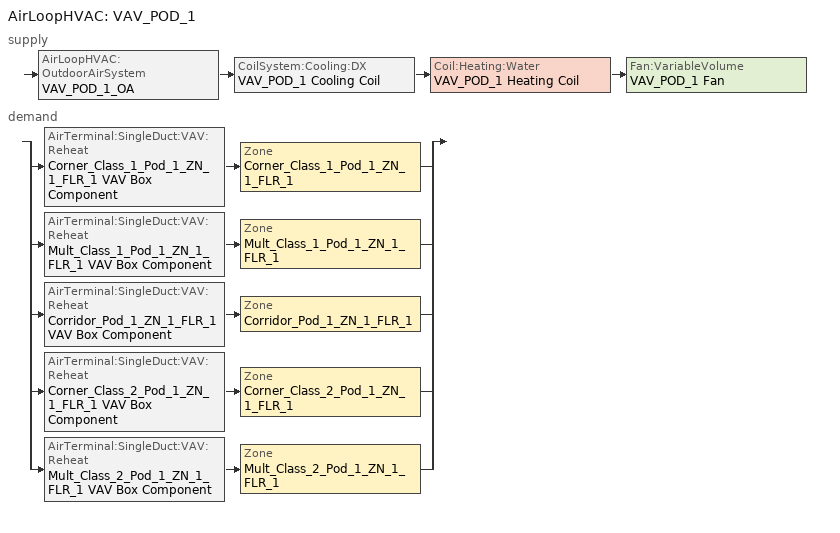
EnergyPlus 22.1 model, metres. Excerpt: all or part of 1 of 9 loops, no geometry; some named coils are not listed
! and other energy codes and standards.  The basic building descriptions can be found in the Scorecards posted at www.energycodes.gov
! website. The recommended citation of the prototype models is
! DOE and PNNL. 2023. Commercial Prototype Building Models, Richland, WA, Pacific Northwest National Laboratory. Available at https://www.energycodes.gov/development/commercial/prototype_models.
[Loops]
AirLoopHVAC 'VAV_POD_1'
 supply: AirLoopHVAC:OutdoorAirSystem 'VAV_POD_1_OA' > CoilSystem:Cooling:DX 'VAV_POD_1 Cooling Coil' > Coil:Heating:Water 'VAV_POD_1 Heating Coil' > Fan:VariableVolume 'VAV_POD_1 Fan'
 demand: split
  | AirTerminal:SingleDuct:VAV:Reheat 'Corner_Class_1_Pod_1_ZN_1_FLR_1 VAV Box Component' > Zone 'Corner_Class_1_Pod_1_ZN_1_FLR_1'
  | AirTerminal:SingleDuct:VAV:Reheat 'Mult_Class_1_Pod_1_ZN_1_FLR_1 VAV Box Component' > Zone 'Mult_Class_1_Pod_1_ZN_1_FLR_1'
  | AirTerminal:SingleDuct:VAV:Reheat 'Corridor_Pod_1_ZN_1_FLR_1 VAV Box Component' > Zone 'Corridor_Pod_1_ZN_1_FLR_1'
  | AirTerminal:SingleDuct:VAV:Reheat 'Corner_Class_2_Pod_1_ZN_1_FLR_1 VAV Box Component' > Zone 'Corner_Class_2_Pod_1_ZN_1_FLR_1'
  | AirTerminal:SingleDuct:VAV:Reheat 'Mult_Class_2_Pod_1_ZN_1_FLR_1 VAV Box Component' > Zone 'Mult_Class_2_Pod_1_ZN_1_FLR_1'
[EnergyManagementSystem:Sensor]
Name | Output:Variable or Output:Meter Index Key | Output:Variable or Output:Meter
cCL1_Pod_1_ZN_1_FLR_1_LSr | Corner_Class_1_Pod_1_ZN_1_FLR_1 | Zone Lights Electricity Rate
cCL1_Pod_1_ZN_1_FLR_1_OSr; cPOD1_ZN_1_FLR_1_OSr; cPOD2_ZN_1_FLR_1_OSr; cPOD3_ZN_1_FLR_1_OSr; Main_Corridor_ZN_1_FLR_1_OSr; Lobby_ZN_1_FLR_1_OSr; Mech_ZN_1_FLR_1_OSr; Bath_ZN_1_FLR_1_OSr | Corner_Class_1_Pod_1_ZN_1_FLR_1 | People Occupant Count
mCl1_Pod_1_ZN_1_FLR_1_LSr | Mult_Class_1_Pod_1_ZN_1_FLR_1 | Zone Lights Electricity Rate
mCl1_Pod_1_ZN_1_FLR_1_OSr | Mult_Class_1_Pod_1_ZN_1_FLR_1 | People Occupant Count
cPOD1_ZN_1_FLR_1_LSr | Corridor_Pod_1_ZN_1_FLR_1 | Zone Lights Electricity Rate
cCL2_Pod_1_ZN_1_FLR_1_LSr | Corner_Class_2_Pod_1_ZN_1_FLR_1 | Zone Lights Electricity Rate
cCL2_Pod_1_ZN_1_FLR_1_OSr | Corner_Class_2_Pod_1_ZN_1_FLR_1 | People Occupant Count
mCl2_Pod_1_ZN_1_FLR_1_LSr | Mult_Class_2_Pod_1_ZN_1_FLR_1 | Zone Lights Electricity Rate
mCl2_Pod_1_ZN_1_FLR_1_OSr | Mult_Class_2_Pod_1_ZN_1_FLR_1 | People Occupant Count
vav_pod_1_OA_VRP | VAV_POD_1 | Air System Outdoor Air Mechanical Ventilation Requested Mass Flow Rate
vav_pod_1_OA | VAV_POD_1 | Air System Outdoor Air Mass Flow Rate
vav_pod_1_SUPPLY_FLOW | VAV_POD_1_OA-VAV_POD_1_CoolCNode | System Node Standard Density Volume Flow Rate
[EnergyManagementSystem:ProgramCallingManager]
vav_pod_2_MAX_OA_FRAC_Prog_Manager: AfterPredictorAfterHVACManagers; vav_pod_2_MAX_OA_FRAC
vav_pod_3_MAX_OA_FRAC_Prog_Manager: AfterPredictorAfterHVACManagers; vav_pod_3_MAX_OA_FRAC
vav_other_MAX_OA_FRAC_Prog_Manager: AfterPredictorAfterHVACManagers; vav_other_MAX_OA_FRAC
OA_BASED_OPTIMUM_START_EMS_Program Manager: BeginTimestepBeforePredictor; OA_BASED_OPTIMUM_START_EMS_Program
BoilerParManager: BeginNewEnvironment; SetBoilerPar
BoilerCurveManager: InsideHVACSystemIterationLoop; SetBoilerCurve
[EnergyManagementSystem:OutputVariable]
Wired_LTG: EMS Variable=Wired_LTG; Type of Data in Variable=Summed; Update Frequency=ZoneTimeStep
[ElectricLoadCenter:Transformer]
Transformer 1: Availability Schedule=Always_On; Transformer Usage=PowerInFromGrid; Rated Capacity {VA}=112500; Phase=3; Conductor Material=Aluminum; Full Load Temperature Rise {C}=150; Fraction of Eddy Current Losses=0.1; Performance Input Method=NominalEfficiency; Nameplate Efficiency=0.987; Per Unit Load for Nameplate Efficiency=0.35; Reference Temperature for Nameplate Efficiency {C}=75; Consider Transformer Loss for Utility Cost=Yes; Meter 1=Wired_LTG_Electricity; Meter 2=InteriorEquipment:Electricity
[EnergyManagementSystem:InternalVariable] Internal Data Type=Zone Floor Area
Name | Internal Data Index Key
cCL1_Pod_1_ZN_1_FLR_1_Area | Corner_Class_1_Pod_1_ZN_1_FLR_1
mCl1_Pod_1_ZN_1_FLR_1_Area | Mult_Class_1_Pod_1_ZN_1_FLR_1
cPOD1_ZN_1_FLR_1_Area | Corridor_Pod_1_ZN_1_FLR_1
cCL2_Pod_1_ZN_1_FLR_1_Area | Corner_Class_2_Pod_1_ZN_1_FLR_1
mCl2_Pod_1_ZN_1_FLR_1_Area | Mult_Class_2_Pod_1_ZN_1_FLR_1
[EnergyManagementSystem:Actuator]
Name | Actuated Component Unique | Actuated Component Type | Actuated Component Control Type
cCL1_Pod_1_ZN_1_FLR_1_LAr | Corner_Class_1_Pod_1_ZN_1_FLR_1_lights | Lights | Electricity Rate
mCl1_Pod_1_ZN_1_FLR_1_LAr | Mult_Class_1_Pod_1_ZN_1_FLR_1_lights | Lights | Electricity Rate
cPOD1_ZN_1_FLR_1_LAr | Corridor_Pod_1_ZN_1_FLR_1_lights | Lights | Electricity Rate
cCL2_Pod_1_ZN_1_FLR_1_LAr | Corner_Class_2_Pod_1_ZN_1_FLR_1_lights | Lights | Electricity Rate
mCl2_Pod_1_ZN_1_FLR_1_LAr | Mult_Class_2_Pod_1_ZN_1_FLR_1_lights | Lights | Electricity Rate
cCL1_Pod_2_ZN_1_FLR_1_LAr | Corner_Class_1_Pod_2_ZN_1_FLR_1_lights | Lights | Electricity Rate
mCl1_Pod_2_ZN_1_FLR_1_LAr | Mult_Class_1_Pod_2_ZN_1_FLR_1_lights | Lights | Electricity Rate
cPOD2_ZN_1_FLR_1_LAr | Corridor_Pod_2_ZN_1_FLR_1_lights | Lights | Electricity Rate
cCL2_Pod_2_ZN_1_FLR_1_LAr | Corner_Class_2_Pod_2_ZN_1_FLR_1_lights | Lights | Electricity Rate
mCl2_Pod_2_ZN_1_FLR_1_LAr | Mult_Class_2_Pod_2_ZN_1_FLR_1_lights | Lights | Electricity Rate
cCL1_Pod_3_ZN_1_FLR_1_LAr | Corner_Class_1_Pod_3_ZN_1_FLR_1_lights | Lights | Electricity Rate
mCl1_Pod_3_ZN_1_FLR_1_LAr | Mult_Class_1_Pod_3_ZN_1_FLR_1_lights | Lights | Electricity Rate
cPOD3_ZN_1_FLR_1_LAr | Corridor_Pod_3_ZN_1_FLR_1_lights | Lights | Electricity Rate
cCL2_Pod_3_ZN_1_FLR_1_LAr | Corner_Class_2_Pod_3_ZN_1_FLR_1_lights | Lights | Electricity Rate
mCl2_Pod_3_ZN_1_FLR_1_LAr | Mult_Class_2_Pod_3_ZN_1_FLR_1_lights | Lights | Electricity Rate
cPCLZN_1_FLR_1_LAr | Computer_Class_ZN_1_FLR_1_lights | Lights | Electricity Rate
Main_Corridor_ZN_1_FLR_1_LAr | Main_Corridor_ZN_1_FLR_1_lights | Lights | Electricity Rate
Lobby_ZN_1_FLR_1_LAr | Lobby_ZN_1_FLR_1_lights | Lights | Electricity Rate
Mech_ZN_1_FLR_1_LAr | Mech_ZN_1_FLR_1_lights | Lights | Electricity Rate
Bath_ZN_1_FLR_1_LAr | Bath_ZN_1_FLR_1_lights | Lights | Electricity Rate
Offices_ZN_1_FLR_1_LAr | Offices_ZN_1_FLR_1_lights | Lights | Electricity Rate
Gym_ZN_1_FLR_1_LAr | Gym_ZN_1_FLR_1_lights | Lights | Electricity Rate
Kitchen_ZN_1_FLR_1_LAr | Kitchen_ZN_1_FLR_1_lights | Lights | Electricity Rate
Cafeteria_ZN_1_FLR_1_LAr | Cafeteria_ZN_1_FLR_1_lights | Lights | Electricity Rate
LMC_ZN_1_FLR_1_LAr | Library_Media_Center_ZN_1_FLR_1_lights | Lights | Electricity Rate
vav_pod_1_MAX_OA_FRAC | VAV_POD_1 Max OA Fraction | Schedule:Constant | Schedule Value
vav_pod_2_MAX_OA_FRAC | VAV_POD_2 Max OA Fraction | Schedule:Constant | Schedule Value
vav_pod_3_MAX_OA_FRAC | VAV_POD_3 Max OA Fraction | Schedule:Constant | Schedule Value
vav_other_MAX_OA_FRAC | VAV_OTHER Max OA Fraction | Schedule:Constant | Schedule Value
CLGSETP_SCH_Actuator | CLGSETP_SCH_Yes_Optimum | Schedule:Compact | Schedule Value
CLGSETP_SCH_w_SB_Actuator | CLGSETP_SCH_Yes_Optimum_w_SB | Schedule:Compact | Schedule Value
HTGSETP_SCH_Actuator | HTGSETP_SCH_Yes_Optimum | Schedule:Compact | Schedule Value
HTGSETP_SCH_w_SB_Actuator | HTGSETP_SCH_Yes_Optimum_w_SB | Schedule:Compact | Schedule Value
BoilerCurve | HeatSys1 BOILER EFFICIENCY CURVE | Curve | Curve Result
[DesignSpecification:ZoneAirDistribution] Zone Air Distribution Effectiveness in Cooling Mode=1; Zone Air Distribution Effectiveness in Heating Mode=1
Name | Minimum Zone Ventilation Efficiency
VAV_Zone_AirDistribution | 0.6
CM DSZAD Building
[SetpointManager:Scheduled]
VAV_POD_1 SAT setpoint: Control Variable=Temperature; Schedule=VAV-Supply-Air-Temp-Sch; Setpoint Node or NodeList=VAV_POD_1 Supply Equipment Outlet Node
[Sizing:System]
VAV_POD_1: Type of Load to Size On=Sensible; Design Outdoor Air Flow Rate {m3/s}=2.9651; Central Heating Maximum System Air Flow Ratio=0.3; Preheat Design Temperature {C}=7; Preheat Design Humidity Ratio {kgWater/kgDryAir}=0.008; Precool Design Temperature {C}=12.8; Precool Design Humidity Ratio {kgWater/kgDryAir}=0.008; Central Cooling Design Supply Air Temperature {C}=12.8; Central Heating Design Supply Air Temperature {C}=12.8; Type of Zone Sum to Use=Coincident; 100% Outdoor Air in Cooling=No; 100% Outdoor Air in Heating=No; Central Cooling Design Supply Air Humidity Ratio {kgWater/kgDryAir}=0.0085; Central Heating Design Supply Air Humidity Ratio {kgWater/kgDryAir}=0.008; Cooling Supply Air Flow Rate Method=DesignDay; Cooling Supply Air Flow Rate {m3/s}=0; Heating Supply Air Flow Rate Method=DesignDay; Heating Supply Air Flow Rate {m3/s}=0; System Outdoor Air Method=ZoneSum
[AirLoopHVAC]
VAV_POD_1: Design Supply Air Flow Rate {m3/s}=AUTOSIZE
[AvailabilityManager:NightCycle] Applicability Schedule=Always_On; Fan Schedule=HVACOperationSchd; Control Type=CycleOnAny; Thermostat Tolerance {deltaC}=1; Cycling Run Time Control Type=FixedRunTime; Cycling Run Time {s}=1800
VAV_POD_1 Availability Manager; VAV_POD_2 Availability Manager; VAV_POD_3 Availability Manager; VAV_OTHER Availability Manager; PSZ-AC_2:5 Availability Manager; PSZ-AC_1:6 Availability Manager; PSZ-AC_2:7 Availability Manager
[SetpointManager:MixedAir] Control Variable=Temperature
Name | Setpoint Node or NodeList
VAV_POD_1_CoolC SAT Manager | VAV_POD_1_CoolC-VAV_POD_1_HeatCNode
VAV_POD_1_HeatC MixedAir Manager | VAV_POD_1_HeatC-VAV_POD_1 FanNode
VAV_POD_1_OAMixed Air Temp Manager | VAV_POD_1_OA-VAV_POD_1_CoolCNode
[Controller:OutdoorAir]
VAV_POD_1_OA_Controller: Minimum Outdoor Air Flow Rate {m3/s}=0; Maximum Outdoor Air Flow Rate {m3/s}=AUTOSIZE; Economizer Control Type=DifferentialEnthalpy; Economizer Control Action Type=ModulateFlow; Lockout Type=LockoutWithHeating; Minimum Limit Type=FixedMinimum; Minimum Outdoor Air Schedule=MinOA_MotorizedDamper_Sched; Maximum Fraction of Outdoor Air Schedule=VAV_POD_1 Max OA Fraction; Mechanical Ventilation Controller=VAV_POD_1_DCV; Heat Recovery Bypass Control Type=BypassWhenOAFlowGreaterThanMinimum
[CoilSystem:Cooling:DX]
VAV_POD_1 Cooling Coil: Availability Schedule=Always_On; Cooling Coil=VAV_POD_1 Cooling Coil
[Fan:VariableVolume]
VAV_POD_1 Fan: Availability Schedule=HVACOperationSchd; Fan Total Efficiency=0.6045; Pressure Rise {Pa}=1389.42; Maximum Flow Rate {m3/s}=AUTOSIZE; Fan Power Minimum Flow Rate Input Method=Fraction; Fan Power Minimum Flow Fraction=0.25; Motor Efficiency=0.93; Motor In Airstream Fraction=1; Fan Power Coefficient 1=0.0408; Fan Power Coefficient 2=0.088; Fan Power Coefficient 3=-0.0729; Fan Power Coefficient 4=0.9437; Fan Power Coefficient 5=0
[SetpointManager:OutdoorAirPretreat]
VAV_POD_1 Heat Exchanger Supply Air Temp Manager: Control Variable=Temperature; Minimum Setpoint Temperature {C}=-99; Maximum Setpoint Temperature {C}=99; Minimum Setpoint Humidity Ratio {kgWater/kgDryAir}=0.00001; Maximum Setpoint Humidity Ratio {kgWater/kgDryAir}=1; Setpoint Node or NodeList=VAV_POD_1 Heat Recovery Outlet Node
[HeatExchanger:AirToAir:SensibleAndLatent]
VAV_POD_1 OA Heat Recovery: Availability Schedule=Always_On; Nominal Supply Air Flow Rate {m3/s}=AUTOSIZE; Sensible Effectiveness at 100% Heating Air Flow=0.7; Latent Effectiveness at 100% Heating Air Flow=0.6; Sensible Effectiveness at 75% Heating Air Flow=0.7; Latent Effectiveness at 75% Heating Air Flow=0.6; Sensible Effectiveness at 100% Cooling Air Flow=0.75; Latent Effectiveness at 100% Cooling Air Flow=0.6; Sensible Effectiveness at 75% Cooling Air Flow=0.75; Latent Effectiveness at 75% Cooling Air Flow=0.6; Nominal Electric Power {W}=2177.46; Supply Air Outlet Temperature Control=Yes; Heat Exchanger Type=Rotary; Frost Control Type=ExhaustOnly; Threshold Temperature {C}=-23.3; Initial Defrost Time Fraction=0.167; Rate of Defrost Time Fraction Increase {1/K}=1.44
[Controller:MechanicalVentilation]
VAV_POD_1_DCV: Availability Schedule=MinOA_MotorizedDamper_Sched; Demand Controlled Ventilation=Yes; System Outdoor Air Method=Standard62.1VentilationRateProcedure; Zone 1=Corner_Class_1_Pod_1_ZN_1_FLR_1; Design Specification Outdoor Air Object Name 1=SZ DSOA Corner_Class_1_Pod_1_ZN_1_FLR_1; Design Specification Zone Air Distribution Object Name 1=CM DSZAD Building; Zone 2=Mult_Class_1_Pod_1_ZN_1_FLR_1; Design Specification Outdoor Air Object Name 2=SZ DSOA Mult_Class_1_Pod_1_ZN_1_FLR_1; Design Specification Zone Air Distribution Object Name 2=CM DSZAD Building; Zone 3=Corridor_Pod_1_ZN_1_FLR_1; Design Specification Outdoor Air Object Name 3=SZ DSOA Corridor_Pod_1_ZN_1_FLR_1; Design Specification Zone Air Distribution Object Name 3=CM DSZAD Building; Zone 4=Corner_Class_2_Pod_1_ZN_1_FLR_1; Design Specification Outdoor Air Object Name 4=SZ DSOA Corner_Class_2_Pod_1_ZN_1_FLR_1; Design Specification Zone Air Distribution Object Name 4=CM DSZAD Building; Zone 5=Mult_Class_2_Pod_1_ZN_1_FLR_1; Design Specification Outdoor Air Object Name 5=SZ DSOA Mult_Class_2_Pod_1_ZN_1_FLR_1; Design Specification Zone Air Distribution Object Name 5=CM DSZAD Building
[Coil:Cooling:DX:TwoSpeed]
VAV_POD_1 Cooling Coil: Availability Schedule=Always_On; High Speed Gross Rated Total Cooling Capacity {W} Sep 25, 2012: DX_TwoSpeedObject_from_VAV=AUTOSIZE; High Speed Gross Rated Sensible Heat Ratio Sep 25, 2012: DX_TwoSpeedObject_from_VAV=AUTOSIZE; High Speed Gross Rated Cooling COP {W/W}=3.39929; High Speed Rated Air Flow Rate {m3/s} Sep 25, 2012: DX_TwoSpeedObject_from_VAV=AUTOSIZE; Total Cooling Capacity Function of Temperature Curve=LgDX_CapFT; Total Cooling Capacity Function of Flow Fraction Curve=LgDX_CapFF; Energy Input Ratio Function of Temperature Curve=LgDX_EIRFT; Energy Input Ratio Function of Flow Fraction Curve=LgDX_EIRFF; Part Load Fraction Correlation Curve=LgDX_PLR; Low Speed Gross Rated Total Cooling Capacity {W} Sep 25, 2012: DX_TwoSpeedObject_from_VAV=AUTOSIZE; Low Speed Gross Rated Sensible Heat Ratio Sep 25, 2012: DX_TwoSpeedObject_from_VAV=AUTOSIZE; Low Speed Gross Rated Cooling COP {W/W}=3.39929; Low Speed Rated Air Flow Rate {m3/s} Sep 25, 2012: DX_TwoSpeedObject_from_VAV=AUTOSIZE; Low Speed Total Cooling Capacity Function of Temperature Curve=LgDX_CapFT; Low Speed Energy Input Ratio Function of Temperature Curve=LgDX_EIRFT
[Coil:Heating:Water]
VAV_POD_1 Heating Coil: Availability Schedule=Always_On; U-Factor Times Area Value {W/K}=AUTOSIZE; Maximum Water Flow Rate {m3/s}=AUTOSIZE; Performance Input Method=UFactorTimesAreaAndDesignWaterFlowRate; Rated Capacity {W}=AUTOSIZE; Rated Inlet Water Temperature {C}=82.22; Rated Inlet Air Temperature {C}=2.8; Rated Outlet Water Temperature {C}=54.44; Rated Outlet Air Temperature {C}=12.8
[Controller:WaterCoil]
VAV_POD_1_HeatC_Controller: Control Variable=Temperature; Action=NORMAL; Actuator Variable=FLOW; Controller Convergence Tolerance {deltaC}=0.0001; Maximum Actuated Flow {m3/s}=AUTOSIZE; Minimum Actuated Flow {m3/s}=0
[Sizing:Zone] Zone Cooling Design Supply Air Temperature Input Method=SupplyAirTemperature; Zone Cooling Design Supply Air Temperature {C}=12.8; Zone Heating Design Supply Air Temperature Input Method=SupplyAirTemperature; Zone Heating Design Supply Air Temperature {C}=40; Zone Cooling Design Supply Air Humidity Ratio {kg-H2O/kg-air}=0.0085; Zone Heating Design Supply Air Humidity Ratio {kgWater/kgDryAir}=0.008; Cooling Design Air Flow Method=DesignDay; Cooling Design Air Flow Rate {m3/s}=0; Cooling Minimum Air Flow Fraction=0; Heating Design Air Flow Method=DesignDay; Heating Design Air Flow Rate {m3/s}=0; Design Specification Zone Air Distribution Object=VAV_Zone_AirDistribution
Name | Design Specification Outdoor Air Object
Corner_Class_1_Pod_1_ZN_1_FLR_1 | SZ DSOA Corner_Class_1_Pod_1_ZN_1_FLR_1
Mult_Class_1_Pod_1_ZN_1_FLR_1 | SZ DSOA Mult_Class_1_Pod_1_ZN_1_FLR_1
Corridor_Pod_1_ZN_1_FLR_1 | SZ DSOA Corridor_Pod_1_ZN_1_FLR_1
Corner_Class_2_Pod_1_ZN_1_FLR_1 | SZ DSOA Corner_Class_2_Pod_1_ZN_1_FLR_1
Mult_Class_2_Pod_1_ZN_1_FLR_1 | SZ DSOA Mult_Class_2_Pod_1_ZN_1_FLR_1
[DesignSpecification:OutdoorAir] Outdoor Air Method=Flow/Area
Name | Outdoor Air Flow per Zone Floor Area {m3/s-m2}
SZ DSOA Corner_Class_1_Pod_1_ZN_1_FLR_1; SZ DSOA Mult_Class_1_Pod_1_ZN_1_FLR_1; SZ DSOA Corner_Class_2_Pod_1_ZN_1_FLR_1; SZ DSOA Mult_Class_2_Pod_1_ZN_1_FLR_1 | 0.0018796
SZ DSOA Corridor_Pod_1_ZN_1_FLR_1 | 0.0003048
[ZoneControl:Thermostat] Control Type Schedule=Dual Zone Control Type Sched
Name | Zone or ZoneList | Control 1
Corner_Class_1_Pod_1_ZN_1_FLR_1 Thermostat | Corner_Class_1_Pod_1_ZN_1_FLR_1 | Corner_Class_1_Pod_1_ZN_1_FLR_1 Dual SP Control
Mult_Class_1_Pod_1_ZN_1_FLR_1 Thermostat | Mult_Class_1_Pod_1_ZN_1_FLR_1 | Mult_Class_1_Pod_1_ZN_1_FLR_1 Dual SP Control
Corridor_Pod_1_ZN_1_FLR_1 Thermostat | Corridor_Pod_1_ZN_1_FLR_1 | Corridor_Pod_1_ZN_1_FLR_1 Dual SP Control
Corner_Class_2_Pod_1_ZN_1_FLR_1 Thermostat | Corner_Class_2_Pod_1_ZN_1_FLR_1 | Corner_Class_2_Pod_1_ZN_1_FLR_1 Dual SP Control
Mult_Class_2_Pod_1_ZN_1_FLR_1 Thermostat | Mult_Class_2_Pod_1_ZN_1_FLR_1 | Mult_Class_2_Pod_1_ZN_1_FLR_1 Dual SP Control
[ThermostatSetpoint:DualSetpoint] Heating Setpoint Temperature Schedule=HTGSETP_SCH_YES_OPTIMUM; Cooling Setpoint Temperature Schedule=CLGSETP_SCH_YES_OPTIMUM
Corner_Class_1_Pod_1_ZN_1_FLR_1 Dual SP Control; Mult_Class_1_Pod_1_ZN_1_FLR_1 Dual SP Control; Corridor_Pod_1_ZN_1_FLR_1 Dual SP Control; Corner_Class_2_Pod_1_ZN_1_FLR_1 Dual SP Control; Mult_Class_2_Pod_1_ZN_1_FLR_1 Dual SP Control
[Zone equipment]
Corner_Class_1_Pod_1_ZN_1_FLR_1: Corner_Class_1_Pod_1_ZN_1_FLR_1 VAV Box Component
Mult_Class_1_Pod_1_ZN_1_FLR_1: Mult_Class_1_Pod_1_ZN_1_FLR_1 VAV Box Component
Corridor_Pod_1_ZN_1_FLR_1: Corridor_Pod_1_ZN_1_FLR_1 VAV Box Component
Corner_Class_2_Pod_1_ZN_1_FLR_1: Corner_Class_2_Pod_1_ZN_1_FLR_1 VAV Box Component
Mult_Class_2_Pod_1_ZN_1_FLR_1: Mult_Class_2_Pod_1_ZN_1_FLR_1 VAV Box Component
[AirTerminal:SingleDuct:VAV:Reheat] Availability Schedule=Always_On; Maximum Air Flow Rate {m3/s}=AUTOSIZE; Zone Minimum Air Flow Input Method=Constant; Maximum Hot Water or Steam Flow Rate {m3/s}=AUTOSIZE; Minimum Hot Water or Steam Flow Rate {m3/s}=0; Convergence Tolerance=0.001; Damper Heating Action=ReverseWithLimits; Maximum Flow Fraction During Reheat=0.5; Maximum Reheat Air Temperature {C}=40
Name | Constant Minimum Air Flow Fraction | Reheat Coil
Corner_Class_1_Pod_1_ZN_1_FLR_1 VAV Box Component | 0.529 | Corner_Class_1_Pod_1_ZN_1_FLR_1 VAV Box Reheat Coil
Mult_Class_1_Pod_1_ZN_1_FLR_1 VAV Box Component | 0.678 | Mult_Class_1_Pod_1_ZN_1_FLR_1 VAV Box Reheat Coil
Corridor_Pod_1_ZN_1_FLR_1 VAV Box Component | 0.224 | Corridor_Pod_1_ZN_1_FLR_1 VAV Box Reheat Coil
Corner_Class_2_Pod_1_ZN_1_FLR_1 VAV Box Component | 0.561 | Corner_Class_2_Pod_1_ZN_1_FLR_1 VAV Box Reheat Coil
Mult_Class_2_Pod_1_ZN_1_FLR_1 VAV Box Component | 0.766 | Mult_Class_2_Pod_1_ZN_1_FLR_1 VAV Box Reheat Coil
[Schedule:Compact]
ALWAYS_ON: Through: 12/31, For: AllDays, Until: 24:00, 1
Dual Zone Control Type Sched: Through: 12/31, For: AllDays, Until: 24:00, 4
VAV-Supply-Air-Temp-Sch: Through: 12/31, For: AllDays, Until: 24:00, 12.8
HVACOperationSchd: Through: 12/31, For: Weekdays SummerDesignDay WinterDesignDay, Until: 07:00, 0, Until: 21:00, 1, Until: 24:00, 0, For: WeekEnds Holidays AllOtherDays, Until: 24:00, 0
HTGSETP_SCH_YES_OPTIMUM: Through: 12/31, For: SummerDesignDay, Until: 24:00, 15.6, For: WinterDesignDay, Until: 24:00, 21, For: Weekdays, Until: 06:00, 15.6, Until: 07:00, 17.8, Until: 08:00, 20, Until: 21:00, 21, Until: 24:00, 15.6, For: WeekEnds Holidays AllOtherDays, Until: 24:00, 15.6
CLGSETP_SCH_YES_OPTIMUM: Through: 12/31, For: SummerDesignDay, Until: 24:00, 24, For: WinterDesignDay, Until: 24:00, 26.7, For: Weekdays, Until: 06:00, 26.7, Until: 07:00, 25.6, Until: 08:00, 25, Until: 21:00, 24, Until: 24:00, 26.7, For: WeekEnds Holidays AllOtherDays, Until: 24:00, 26.7
MinOA_MotorizedDamper_Sched: Through: 12/31, For: Weekdays SummerDesignDay WinterDesignDay, Until: 08:00, 0, Until: 21:00, 1, Until: 24:00, 0, For: WeekEnds Holidays AllOtherDays, Until: 24:00, 0
[Schedule:Constant]
VAV_POD_1 Max OA Fraction; VAV_POD_2 Max OA Fraction; VAV_POD_3 Max OA Fraction; VAV_OTHER Max OA Fraction: 1
[Curve:Quadratic]
Name | Coefficient1 Constant | Coefficient2 x | Coefficient3 x**2 | Minimum Value of x | Maximum Value of x
LgDX_CapFF | 0.77136 | 0.34053 | -0.11088 | 0.75918 | 1.13877
LgDX_EIRFF | 1.2055 | -0.32953 | 0.12308 | 0.75918 | 1.13877
LgDX_PLR | 0.771 | 0.229 | 0 | 0 | 1
[Curve:Biquadratic] Minimum Value of x=17; Maximum Value of x=22; Minimum Value of y=29; Maximum Value of y=46
Name | Coefficient1 Constant | Coefficient2 x | Coefficient3 x**2 | Coefficient4 y | Coefficient5 y**2 | Coefficient6 x*y
LgDX_CapFT | 0.42415 | 0.04426 | -0.00042 | 0.00333 | -0.00008 | -0.00021
LgDX_EIRFT | 1.23649 | -0.02431 | 0.00057 | -0.01434 | 0.00063 | -0.00038
